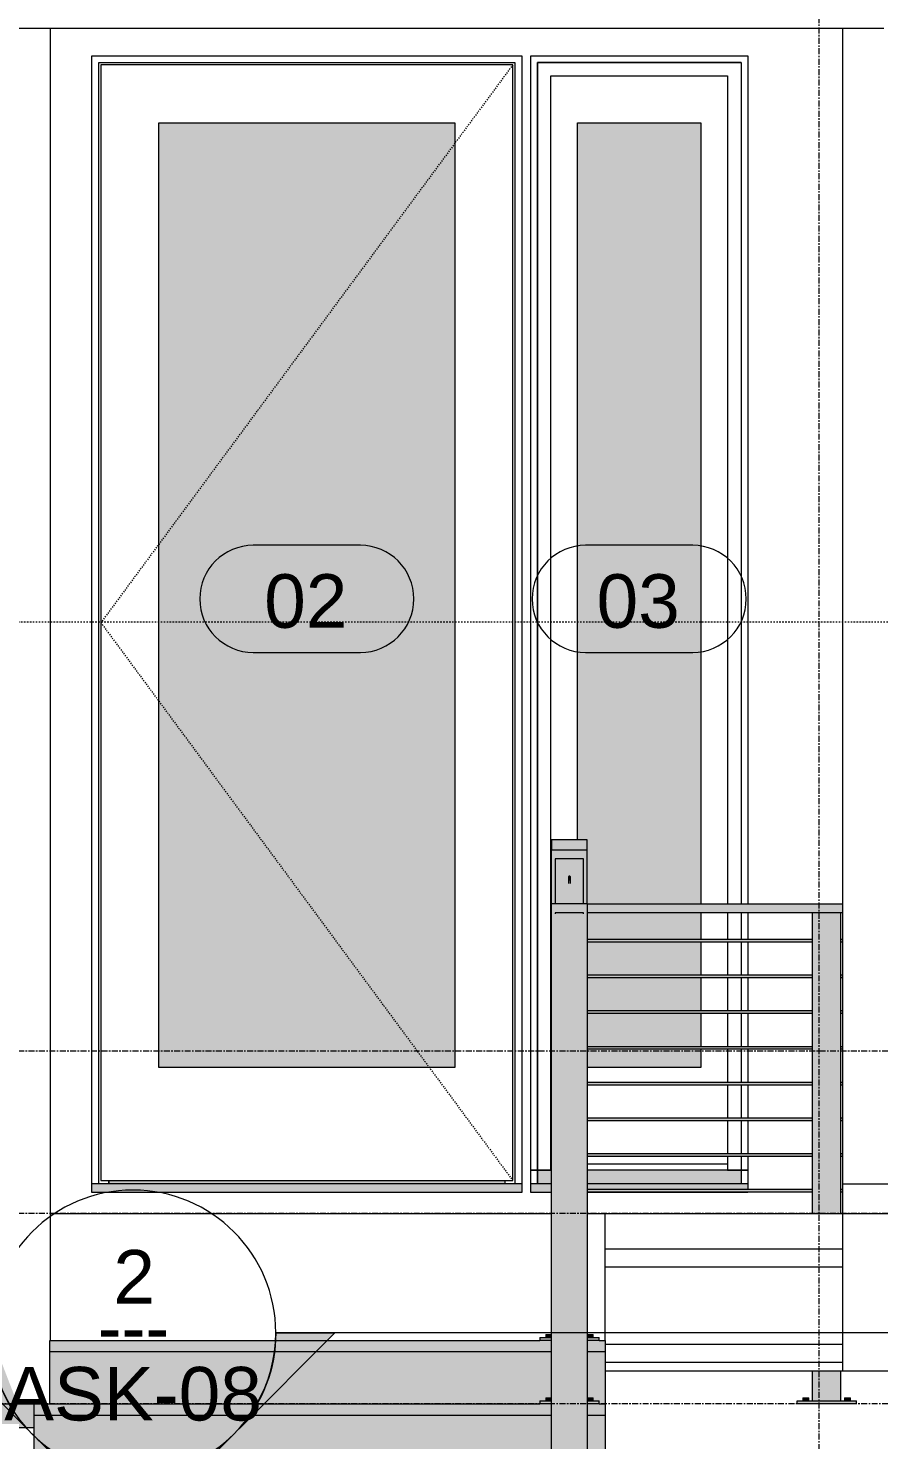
# Model space of a CAD drawing. Header units: inches. Extents: x -9021 to -6963, y -226 to 478.
# Drawn here: x -8693.1 to -8621.6, y -0.6 to 117.9 of the extents above; entities that cross this region are included whole.
import ezdxf

# ---------------------------------------------------------------- set-up
doc = ezdxf.new("R2010")
doc.units = ezdxf.units.IN
doc.header["$MEASUREMENT"] = 0
for name, pattern in [('Aligning Line 1_8_', [0.25, 0.125, -0.125]), ('Dash 1_16_', [0.125, 0.0625, -0.0625]), ('Grid Line 1_2_', [0.875, 0.5, -0.125, 0.125, -0.125])]:
    doc.linetypes.add(name, pattern=pattern)
for name, color, linetype, lineweight in [('A-DOOR', 31, 'Continuous', 18), ('A-DOOR-1', 31, 'Continuous', 9), ('A-DOOR-2', 31, 'Dash 1_16_', 9), ('A-DOOR-FRAM', 31, 'Continuous', 9), ('A-DOOR-IDEN', 31, 'Continuous', 9), ('A-FLOR', 192, 'Continuous', 18), ('A-FLOR-HRAL', 11, 'Continuous', 9), ('A-FLOR-LEVL-1', 51, 'Grid Line 1_2_', 9), ('A-WALL', 113, 'Continuous', 18), ('G-ANNO-SYMB', 111, 'Aligning Line 1_8_', 9), ('G-ANNO-SYMB-1', 111, 'Continuous', 9), ('I-WALL', 2, 'Continuous', 18), ('S-BEAM', 12, 'Continuous', 9), ('S-GRID-1', 1, 'Grid Line 1_2_', 9), ('S-STRS', 31, 'Continuous', 9)]:
    doc.layers.add(name, color=color, linetype=linetype, lineweight=lineweight)
doc.styles.add('Arial_1', font='arial.ttf', dxfattribs={"height": 4.5})
doc.styles.add('Century Gothic', font='ufonts.com_century-gothic.ttf', dxfattribs={"height": 4.5})

# ---------------------------------------------------------------- blocks, each defined once
blk = doc.blocks.new('Railing - 2_ x 1_2_ 2-V2-BUILDING ELEVATION - NORTH _LAKE_')
at = {"layer": 'A-FLOR-HRAL'}
for points in [[(-8646.38, 43.53), (-8646.38, 43.62), (-8648.76, 43.62), (-8648.76, 43.53), (-8646.9, 43.53)], [(-8649.19, 2.62), (-8649.07, 2.62), (-8649.08, 2.87), (-8649.57, 2.87), (-8649.55, 2.62), (-8649.22, 2.62)], [(-8645.71, 2.62), (-8645.57, 2.62), (-8645.58, 2.87), (-8646.07, 2.87), (-8646.05, 2.62), (-8645.72, 2.62)]]:
    blk.add_hatch(color=256, dxfattribs=at).paths.add_polyline_path(points, flags=0)
h = blk.add_hatch(color=256, dxfattribs=at)
h.paths.add_polyline_path([(-8649.19, 2.37), (-8649.07, 2.37), (-8649.07, 2.62), (-8650.07, 2.62), (-8650.07, 2.37)], flags=0)
h.paths.add_polyline_path([(-8645.07, 2.37), (-8645.07, 2.62), (-8646.07, 2.62), (-8646.07, 2.37), (-8645.71, 2.37)], flags=0)
for p, q in [((-8648.76, 43.62), (-8648.76, 43.53)), ((-8646.38, 43.62), (-8648.76, 43.62)), ((-8646.38, 43.53), (-8646.38, 43.62)), ((-8650.07, 2.62), (-8649.07, 2.62)), ((-8650.07, 2.62), (-8650.07, 2.37)), ((-8649.07, 2.37), (-8650.07, 2.37)), ((-8649.57, 2.87), (-8649.57, 2.62)), ((-8649.57, 2.87), (-8649.07, 2.87)), ((-8646.07, 2.87), (-8645.57, 2.87)), ((-8646.07, 2.62), (-8645.07, 2.62)), ((-8645.07, 2.37), (-8646.07, 2.37)), ((-8645.57, 2.62), (-8645.57, 2.87)), ((-8645.07, 2.37), (-8645.07, 2.62))]:
    blk.add_line(p, q, dxfattribs=at)
blk = doc.blocks.new('Railing - Railing-1123708-BUILDING ELEVATION - NORTH _LAKE_')
at = {"layer": 'A-FLOR-HRAL'}
h = blk.add_hatch(color=256, dxfattribs=at)
h.paths.add_polyline_path([(-8649.07, -67.12), (-8646.07, -67.12), (-8646.07, 44.37), (-8649.07, 44.37), (-8649.07, -65.07)], flags=0)
h.paths.add_polyline_path([(-8648.03, 43.53), (-8648.76, 43.53), (-8648.76, 43.63), (-8646.38, 43.63), (-8646.38, 43.53), (-8646.9, 43.53)], flags=0)
for p, q in [((-8649.07, -67.12), (-8649.07, 44.37)), ((-8646.07, 44.37), (-8649.07, 44.37)), ((-8646.07, 44.37), (-8646.07, -67.12))]:
    blk.add_line(p, q, dxfattribs=at)
blk.add_blockref('Railing - 2_ x 1_2_ 2-V2-BUILDING ELEVATION - NORTH _LAKE_', (0, 0))
blk = doc.blocks.new('Door-Outswing-Andersen-A_Series-Single - 3_ 0-1_8_ x 7_ 11-1_2_-2052488-BUILDING ELEVATION - NORTH _LAKE_')
at = {"layer": 'A-DOOR'}
for points in [[(-8657.21, 30.63), (-8657.21, 110), (-8682.08, 110), (-8682.08, 30.63), (-8671.17, 30.63)], [(-8652.66, 20.12), (-8651.58, 20.12), (-8651.6, 20.87), (-8687.71, 20.86), (-8687.71, 20.12), (-8653.01, 20.12)], [(-8671.17, 20.87), (-8653.01, 20.87), (-8653.01, 21.13), (-8686.29, 21.13), (-8686.29, 20.87), (-8682.08, 20.87)]]:
    blk.add_hatch(color=256, dxfattribs=at).paths.add_polyline_path(points, flags=0)
for p, q in [((-8687.14, 20.87), (-8687.14, 115.06)), ((-8687.14, 115.06), (-8652.15, 115.06)), ((-8652.15, 115.06), (-8652.15, 20.87)), ((-8652.33, 114.87), (-8686.96, 114.87)), ((-8686.96, 114.87), (-8686.96, 21.13)), ((-8652.33, 21.13), (-8652.33, 114.87)), ((-8682.08, 30.63), (-8682.08, 110)), ((-8682.08, 110), (-8657.21, 110)), ((-8657.21, 110), (-8657.21, 30.63)), ((-8657.21, 30.63), (-8682.08, 30.63)), ((-8687.71, 20.12), (-8687.71, 20.87)), ((-8651.58, 20.87), (-8687.71, 20.87)), ((-8686.96, 21.13), (-8652.33, 21.13)), ((-8686.29, 20.87), (-8686.29, 21.13)), ((-8686.29, 21.13), (-8686.29, 20.87)), ((-8653.01, 21.13), (-8653.01, 20.87)), ((-8653.01, 21.13), (-8653.01, 20.87)), ((-8651.58, 20.87), (-8651.58, 20.12)), ((-8651.58, 20.12), (-8687.71, 20.12))]:
    blk.add_line(p, q, dxfattribs=at)
at = {"layer": 'A-DOOR-2'}
for p, q in [((-8652.33, 114.87), (-8686.96, 68)), ((-8686.96, 68), (-8652.33, 21.13))]:
    blk.add_line(p, q, dxfattribs=at)
blk = doc.blocks.new('Door-Sidelight-Andersen-A_Series - 1_ 6-1_4_ x 7_ 11-1_2_-2008674-BUILDING ELEVATION - NORTH _LAKE_')
at = {"layer": 'A-DOOR'}
h = blk.add_hatch(color=256, dxfattribs=at)
h.paths.add_polyline_path([(-8646.07, 30.63), (-8636.52, 30.63), (-8636.52, 32.19), (-8646.07, 32.19), (-8646.07, 31.46)], flags=0)
h.paths.add_polyline_path([(-8637.08, 32.38), (-8636.52, 32.38), (-8636.52, 35.19), (-8646.07, 35.19), (-8646.07, 32.38), (-8638.77, 32.38)], flags=0)
h.paths.add_polyline_path([(-8636.52, 35.38), (-8636.52, 38.19), (-8646.07, 38.19), (-8646.07, 35.38), (-8638.05, 35.38)], flags=0)
h.paths.add_polyline_path([(-8646.07, 38.38), (-8636.52, 38.38), (-8636.52, 41.19), (-8646.07, 41.19), (-8646.07, 38.53)], flags=0)
h.paths.add_polyline_path([(-8646.07, 41.38), (-8636.52, 41.38), (-8636.52, 43.62), (-8646.07, 43.62), (-8646.07, 43.23)], flags=0)
h.paths.add_polyline_path([(-8643.4, 44.37), (-8636.52, 44.37), (-8636.52, 110), (-8646.9, 110), (-8646.9, 49.76), (-8646.07, 49.76), (-8646.07, 44.37), (-8645.71, 44.37)], flags=0)
h = blk.add_hatch(color=256, dxfattribs=at)
h.paths.add_polyline_path([(-8646.07, 20.87), (-8633.15, 20.87), (-8633.15, 22.02), (-8646.07, 22.02)], flags=0)
h.paths.add_polyline_path([(-8650.27, 20.87), (-8649.07, 20.87), (-8649.07, 22.02), (-8650.27, 22.02), (-8650.27, 20.92)], flags=0)
h = blk.add_hatch(color=256, dxfattribs=at)
h.paths.add_polyline_path([(-8650.71, 20.12), (-8649.07, 20.12), (-8649.07, 20.87), (-8650.83, 20.87), (-8650.83, 20.12)], flags=0)
h.paths.add_polyline_path([(-8633.76, 20.12), (-8632.58, 20.12), (-8632.58, 20.19), (-8646.07, 20.19), (-8646.07, 20.12), (-8634.14, 20.12)], flags=0)
h.paths.add_polyline_path([(-8633.76, 20.38), (-8632.58, 20.38), (-8632.59, 20.87), (-8646.07, 20.87), (-8646.07, 20.38), (-8634.14, 20.38)], flags=0)
for p, q in [((-8650.27, 20.87), (-8650.27, 115.06)), ((-8650.27, 115.06), (-8633.15, 115.06)), ((-8633.15, 115.06), (-8633.15, 44.37)), ((-8649.14, 22.02), (-8649.14, 113.93)), ((-8649.14, 113.93), (-8634.28, 113.93)), ((-8634.28, 113.93), (-8634.28, 44.37)), ((-8646.9, 49.76), (-8646.9, 110)), ((-8646.9, 110), (-8636.52, 110)), ((-8636.52, 110), (-8636.52, 44.37)), ((-8636.52, 43.62), (-8636.52, 41.37)), ((-8634.28, 43.62), (-8634.28, 41.37)), ((-8633.15, 43.62), (-8633.15, 41.37)), ((-8636.52, 41.19), (-8636.52, 38.37)), ((-8634.28, 41.19), (-8634.28, 38.37)), ((-8633.15, 41.19), (-8633.15, 38.37)), ((-8636.52, 38.19), (-8636.52, 35.37)), ((-8634.28, 38.19), (-8634.28, 35.37)), ((-8633.15, 38.19), (-8633.15, 35.37)), ((-8636.52, 35.19), (-8636.52, 32.37)), ((-8634.28, 35.19), (-8634.28, 32.37)), ((-8633.15, 35.19), (-8633.15, 32.37)), ((-8636.52, 32.19), (-8636.52, 30.63)), ((-8634.28, 32.19), (-8634.28, 29.37)), ((-8633.15, 32.19), (-8633.15, 29.37)), ((-8636.52, 30.63), (-8646.07, 30.63)), ((-8634.28, 29.19), (-8634.28, 26.37)), ((-8633.15, 29.19), (-8633.15, 26.37)), ((-8634.28, 26.19), (-8634.28, 23.37)), ((-8633.15, 26.19), (-8633.15, 23.37)), ((-8634.28, 23.19), (-8634.28, 22.02)), ((-8633.15, 23.19), (-8633.15, 20.87)), ((-8649.07, 22.02), (-8650.83, 22.02)), ((-8650.83, 22.02), (-8649.14, 22.02)), ((-8649.07, 22.51), (-8649.14, 22.51)), ((-8634.28, 22.51), (-8646.07, 22.51)), ((-8632.58, 22.02), (-8646.07, 22.02)), ((-8634.28, 22.02), (-8632.58, 22.02)), ((-8650.83, 20.12), (-8650.83, 20.87)), ((-8649.07, 20.87), (-8650.83, 20.87)), ((-8632.58, 20.87), (-8646.07, 20.87)), ((-8632.58, 20.87), (-8632.58, 20.37)), ((-8632.58, 20.19), (-8632.58, 20.12)), ((-8649.07, 20.12), (-8650.83, 20.12)), ((-8632.58, 20.12), (-8646.07, 20.12))]:
    blk.add_line(p, q, dxfattribs=at)
at = {"layer": 'A-DOOR-1'}
for p, q in [((-8646.9, 49.76), (-8646.9, 110)), ((-8646.9, 110), (-8636.52, 110)), ((-8636.52, 110), (-8636.52, 44.37)), ((-8636.52, 43.62), (-8636.52, 41.37)), ((-8636.52, 41.19), (-8636.52, 38.37)), ((-8636.52, 38.19), (-8636.52, 35.37)), ((-8636.52, 35.19), (-8636.52, 32.37)), ((-8636.52, 32.19), (-8636.52, 30.63)), ((-8636.52, 30.63), (-8646.07, 30.63))]:
    blk.add_line(p, q, dxfattribs=at)
at = {"layer": 'A-DOOR-FRAM'}
for p, q in [((-8633.15, 115.06), (-8650.27, 115.06)), ((-8650.27, 115.06), (-8650.27, 20.87)), ((-8633.15, 115.06), (-8633.15, 44.37)), ((-8633.15, 43.62), (-8633.15, 41.37)), ((-8633.15, 41.19), (-8633.15, 38.37)), ((-8633.15, 38.19), (-8633.15, 35.37)), ((-8633.15, 35.19), (-8633.15, 32.37)), ((-8633.15, 32.19), (-8633.15, 29.37)), ((-8633.15, 29.19), (-8633.15, 26.37)), ((-8633.15, 26.19), (-8633.15, 23.37)), ((-8633.15, 23.19), (-8633.15, 20.87)), ((-8649.07, 22.51), (-8649.14, 22.51)), ((-8634.28, 22.51), (-8646.07, 22.51))]:
    blk.add_line(p, q, dxfattribs=at)
blk = doc.blocks.new('Plywood Web Joist - 9 1_2_ TJI110 _ 16_ O_C_-1953454-BUILDING ELEVATION - NORTH _LAKE_')
at = {"layer": 'S-BEAM'}
for p, q in [((-8624.63, 15.38), (-8644.57, 15.38)), ((-8644.57, 13.88), (-8624.63, 13.88)), ((-8644.57, 7.38), (-8624.63, 7.38)), ((-8644.57, 5.88), (-8624.63, 5.88))]:
    blk.add_line(p, q, dxfattribs=at)
blk = doc.blocks.new('Railing - 2_ x 1_2_ 2-V9-BUILDING ELEVATION - NORTH _LAKE_')
at = {"layer": 'A-FLOR-HRAL'}
h = blk.add_hatch(color=256, dxfattribs=at)
h.paths.add_polyline_path([(-8624.89, 2.62), (-8624.76, 2.62), (-8624.76, 5.13), (-8627.13, 5.13), (-8627.13, 2.62)], flags=0)
h.paths.add_polyline_path([(-8627.13, 18.38), (-8624.76, 18.38), (-8624.76, 43.62), (-8627.13, 43.62), (-8627.13, 18.54)], flags=0)
for points in [[(-8624.89, 2.37), (-8623.44, 2.37), (-8623.44, 2.62), (-8628.44, 2.62), (-8628.44, 2.37), (-8627.13, 2.37)], [(-8627.87, 2.62), (-8627.69, 2.62), (-8627.69, 2.87), (-8627.94, 2.87), (-8627.92, 2.62), (-8627.89, 2.62)], [(-8627.44, 2.62), (-8627.45, 2.87), (-8627.69, 2.87), (-8627.69, 2.62), (-8627.45, 2.62)], [(-8624.37, 2.62), (-8624.19, 2.62), (-8624.19, 2.87), (-8624.44, 2.87), (-8624.42, 2.62), (-8624.39, 2.62)], [(-8624.13, 2.62), (-8623.94, 2.62), (-8623.95, 2.87), (-8624.19, 2.87), (-8624.19, 2.62), (-8624.16, 2.62)]]:
    blk.add_hatch(color=256, dxfattribs=at).paths.add_polyline_path(points, flags=0)
for p, q in [((-8627.13, 18.38), (-8627.13, 43.62)), ((-8624.76, 18.38), (-8624.76, 43.62)), ((-8627.13, 2.62), (-8627.13, 5.13)), ((-8624.76, 2.62), (-8624.76, 5.13)), ((-8628.44, 2.62), (-8623.44, 2.62)), ((-8628.44, 2.37), (-8628.44, 2.62)), ((-8623.44, 2.37), (-8628.44, 2.37)), ((-8627.94, 2.87), (-8627.94, 2.62)), ((-8627.94, 2.87), (-8627.69, 2.87)), ((-8627.69, 2.87), (-8627.44, 2.87)), ((-8627.44, 2.62), (-8627.44, 2.87)), ((-8624.44, 2.87), (-8624.44, 2.62)), ((-8624.44, 2.87), (-8624.19, 2.87)), ((-8624.19, 2.87), (-8623.94, 2.87)), ((-8623.94, 2.62), (-8623.94, 2.87)), ((-8623.44, 2.37), (-8623.44, 2.62))]:
    blk.add_line(p, q, dxfattribs=at)
blk = doc.blocks.new('Railing - 2_ x 1_2_ 2-1997182-BUILDING ELEVATION - NORTH _LAKE_')
at = {"layer": 'A-FLOR-HRAL'}
h = blk.add_hatch(color=256, dxfattribs=at)
h.paths.add_polyline_path([(-8648.76, 44.37), (-8646.38, 44.37), (-8646.38, 48.16), (-8648.76, 48.16), (-8648.76, 45.59)], flags=0)
h.paths.add_polyline_path([(-8647.57, 46.33), (-8647.64, 46.36), (-8647.66, 46.44), (-8647.65, 46.66), (-8647.62, 46.69), (-8647.49, 46.66), (-8647.48, 46.57), (-8647.49, 46.38), (-8647.55, 46.33)], flags=0)
h = blk.add_hatch(color=256, dxfattribs=at)
h.paths.add_polyline_path([(-8646.07, 7.71), (-8645.07, 7.71), (-8645.07, 7.96), (-8646.07, 7.96), (-8646.07, 7.92)], flags=0)
h.paths.add_polyline_path([(-8649.07, 7.71), (-8649.07, 7.96), (-8650.07, 7.96), (-8650.07, 7.71)], flags=0)
for points in [[(-8649.07, 7.96), (-8649.07, 7.96), (-8649.08, 8.21), (-8649.57, 8.21), (-8649.55, 7.96), (-8649.08, 7.96)], [(-8645.82, 7.96), (-8645.57, 7.96), (-8645.58, 8.21), (-8646.07, 8.21), (-8646.05, 7.96), (-8645.85, 7.96)]]:
    blk.add_hatch(color=256, dxfattribs=at).paths.add_polyline_path(points, flags=0)
for p, q in [((-8648.76, 48.16), (-8648.76, 44.37)), ((-8646.38, 48.16), (-8648.76, 48.16)), ((-8646.38, 44.37), (-8646.38, 48.16)), ((-8650.07, 7.96), (-8649.07, 7.96)), ((-8650.07, 7.96), (-8650.07, 7.71)), ((-8649.07, 7.71), (-8650.07, 7.71)), ((-8649.57, 8.21), (-8649.57, 7.96)), ((-8649.57, 8.21), (-8649.07, 8.21)), ((-8646.07, 8.21), (-8645.57, 8.21)), ((-8646.07, 7.96), (-8645.07, 7.96)), ((-8645.07, 7.71), (-8646.07, 7.71)), ((-8645.57, 7.96), (-8645.57, 8.21)), ((-8645.07, 7.71), (-8645.07, 7.96))]:
    blk.add_line(p, q, dxfattribs=at)
blk = doc.blocks.new('Railing - Railing-1997089-BUILDING ELEVATION - NORTH _LAKE_')
at = {"layer": 'A-FLOR-HRAL'}
for points in [[(-8646.07, 48.91), (-8646.07, 49.76), (-8649.07, 49.76), (-8649.07, 48.91), (-8646.38, 48.91)], [(-8649.07, 44.37), (-8648.76, 44.37), (-8648.76, 48.16), (-8646.38, 48.16), (-8646.38, 44.37), (-8646.07, 44.37), (-8646.07, 48.91), (-8649.07, 48.91), (-8649.07, 45.59)], [(-8647.62, 46.51), (-8647.49, 46.55), (-8647.48, 46.63), (-8647.5, 46.68), (-8647.64, 46.68), (-8647.66, 46.6), (-8647.64, 46.53)], [(-8634.14, 43.62), (-8624.63, 43.62), (-8624.63, 44.37), (-8646.07, 44.37), (-8646.07, 43.62), (-8634.28, 43.62)]]:
    blk.add_hatch(color=256, dxfattribs=at).paths.add_polyline_path(points, flags=0)
h = blk.add_hatch(color=256, dxfattribs=at)
h.paths.add_polyline_path([(-8647.57, 46.33), (-8647.55, 46.33), (-8647.55, 46.5), (-8647.59, 46.5), (-8647.59, 46.33), (-8647.57, 46.33)], flags=0)
h.paths.add_polyline_path([(-8647.59, 46.33), (-8647.59, 46.5), (-8647.65, 46.55), (-8647.66, 46.53), (-8647.65, 46.38), (-8647.59, 46.33)], flags=0)
h.paths.add_polyline_path([(-8647.55, 46.33), (-8647.49, 46.38), (-8647.48, 46.44), (-8647.49, 46.55), (-8647.55, 46.5)], flags=0)
h = blk.add_hatch(color=256, dxfattribs=at)
h.paths.add_polyline_path([(-8634.28, 41.28), (-8627.13, 41.28), (-8627.13, 41.38), (-8646.07, 41.36), (-8646.07, 41.28), (-8636.17, 41.28)], flags=0)
h.paths.add_polyline_path([(-8624.76, 41.28), (-8624.63, 41.28), (-8624.63, 41.38), (-8624.76, 41.36), (-8624.76, 41.28)], flags=0)
h = blk.add_hatch(color=256, dxfattribs=at)
h.paths.add_polyline_path([(-8629.52, 41.19), (-8627.13, 41.2), (-8627.13, 41.28), (-8646.07, 41.28), (-8646.07, 41.19), (-8632.58, 41.19)], flags=0)
h.paths.add_polyline_path([(-8624.76, 41.19), (-8624.63, 41.2), (-8624.63, 41.28), (-8624.76, 41.28), (-8624.76, 41.19)], flags=0)
h = blk.add_hatch(color=256, dxfattribs=at)
h.paths.add_polyline_path([(-8636.27, 38.28), (-8627.13, 38.28), (-8627.13, 38.38), (-8646.07, 38.36), (-8646.07, 38.28), (-8636.52, 38.28)], flags=0)
h.paths.add_polyline_path([(-8624.63, 38.28), (-8624.63, 38.38), (-8624.76, 38.36), (-8624.76, 38.28)], flags=0)
h = blk.add_hatch(color=256, dxfattribs=at)
h.paths.add_polyline_path([(-8629.52, 38.19), (-8627.13, 38.2), (-8627.13, 38.28), (-8646.07, 38.28), (-8646.07, 38.19), (-8632.58, 38.19)], flags=0)
h.paths.add_polyline_path([(-8624.76, 38.19), (-8624.63, 38.2), (-8624.63, 38.28), (-8624.76, 38.28), (-8624.76, 38.19)], flags=0)
h = blk.add_hatch(color=256, dxfattribs=at)
h.paths.add_polyline_path([(-8632.58, 35.28), (-8627.13, 35.28), (-8627.13, 35.38), (-8646.07, 35.36), (-8646.07, 35.28), (-8632.83, 35.28)], flags=0)
h.paths.add_polyline_path([(-8624.63, 35.28), (-8624.63, 35.38), (-8624.76, 35.36), (-8624.76, 35.28)], flags=0)
h = blk.add_hatch(color=256, dxfattribs=at)
h.paths.add_polyline_path([(-8634.28, 35.19), (-8627.13, 35.2), (-8627.13, 35.28), (-8646.07, 35.28), (-8646.07, 35.19), (-8636.37, 35.19)], flags=0)
h.paths.add_polyline_path([(-8624.76, 35.19), (-8624.63, 35.2), (-8624.63, 35.28), (-8624.76, 35.28), (-8624.76, 35.19)], flags=0)
h = blk.add_hatch(color=256, dxfattribs=at)
h.paths.add_polyline_path([(-8632.58, 32.28), (-8627.13, 32.28), (-8627.13, 32.38), (-8646.07, 32.36), (-8646.07, 32.28), (-8632.77, 32.28)], flags=0)
h.paths.add_polyline_path([(-8624.63, 32.28), (-8624.63, 32.38), (-8624.76, 32.36), (-8624.76, 32.28)], flags=0)
h = blk.add_hatch(color=256, dxfattribs=at)
h.paths.add_polyline_path([(-8634.28, 32.19), (-8627.13, 32.2), (-8627.13, 32.28), (-8646.07, 32.28), (-8646.07, 32.19), (-8636.47, 32.19)], flags=0)
h.paths.add_polyline_path([(-8624.76, 32.19), (-8624.63, 32.2), (-8624.63, 32.28), (-8624.76, 32.28), (-8624.76, 32.19)], flags=0)
h = blk.add_hatch(color=256, dxfattribs=at)
h.paths.add_polyline_path([(-8632.58, 29.28), (-8627.13, 29.28), (-8627.13, 29.38), (-8646.07, 29.36), (-8646.07, 29.28), (-8632.72, 29.28)], flags=0)
h.paths.add_polyline_path([(-8624.63, 29.28), (-8624.63, 29.38), (-8624.76, 29.36), (-8624.76, 29.28)], flags=0)
h = blk.add_hatch(color=256, dxfattribs=at)
h.paths.add_polyline_path([(-8636.06, 29.19), (-8627.13, 29.2), (-8627.13, 29.28), (-8646.07, 29.28), (-8646.07, 29.19), (-8636.52, 29.19)], flags=0)
h.paths.add_polyline_path([(-8624.63, 29.19), (-8624.63, 29.28), (-8624.76, 29.28), (-8624.76, 29.19)], flags=0)
h = blk.add_hatch(color=256, dxfattribs=at)
h.paths.add_polyline_path([(-8632.58, 26.28), (-8627.13, 26.28), (-8627.13, 26.38), (-8646.07, 26.36), (-8646.07, 26.28), (-8632.66, 26.28)], flags=0)
h.paths.add_polyline_path([(-8624.63, 26.28), (-8624.63, 26.38), (-8624.76, 26.36), (-8624.76, 26.28)], flags=0)
h = blk.add_hatch(color=256, dxfattribs=at)
h.paths.add_polyline_path([(-8636.52, 26.19), (-8627.13, 26.2), (-8627.13, 26.28), (-8646.07, 26.28), (-8646.07, 26.19), (-8640.12, 26.19)], flags=0)
h.paths.add_polyline_path([(-8624.63, 26.19), (-8624.63, 26.28), (-8624.76, 26.28), (-8624.76, 26.19)], flags=0)
h = blk.add_hatch(color=256, dxfattribs=at)
h.paths.add_polyline_path([(-8632.58, 23.28), (-8627.13, 23.28), (-8627.13, 23.38), (-8646.07, 23.36), (-8646.07, 23.28), (-8632.61, 23.28)], flags=0)
h.paths.add_polyline_path([(-8624.63, 23.28), (-8624.63, 23.38), (-8624.76, 23.36), (-8624.76, 23.28)], flags=0)
h = blk.add_hatch(color=256, dxfattribs=at)
h.paths.add_polyline_path([(-8632.58, 23.19), (-8627.13, 23.2), (-8627.13, 23.28), (-8646.07, 23.28), (-8646.07, 23.19), (-8632.61, 23.19)], flags=0)
h.paths.add_polyline_path([(-8624.63, 23.19), (-8624.63, 23.28), (-8624.76, 23.28), (-8624.76, 23.19)], flags=0)
h = blk.add_hatch(color=256, dxfattribs=at)
h.paths.add_polyline_path([(-8632.58, 20.28), (-8627.13, 20.28), (-8627.13, 20.38), (-8646.07, 20.36), (-8646.07, 20.28), (-8632.59, 20.28)], flags=0)
h.paths.add_polyline_path([(-8624.63, 20.28), (-8624.63, 20.38), (-8624.76, 20.36), (-8624.76, 20.28)], flags=0)
h = blk.add_hatch(color=256, dxfattribs=at)
h.paths.add_polyline_path([(-8632.71, 20.19), (-8627.13, 20.2), (-8627.13, 20.28), (-8646.07, 20.28), (-8646.07, 20.19), (-8632.71, 20.19)], flags=0)
h.paths.add_polyline_path([(-8624.63, 20.19), (-8624.63, 20.28), (-8624.76, 20.28), (-8624.76, 20.19)], flags=0)
for p, q in [((-8646.07, 49.76), (-8649.07, 49.76)), ((-8649.07, 49.76), (-8649.07, 48.91)), ((-8649.07, 48.91), (-8646.07, 48.91)), ((-8649.07, 44.37), (-8649.07, 48.91)), ((-8646.07, 48.91), (-8646.07, 49.76)), ((-8646.07, 44.37), (-8646.07, 48.91)), ((-8647.66, 46.6), (-8647.66, 46.09)), ((-8647.48, 46.09), (-8647.48, 46.6)), ((-8646.07, 44.37), (-8624.63, 44.37)), ((-8624.63, 43.62), (-8646.07, 43.62)), ((-8627.13, 41.38), (-8646.07, 41.38)), ((-8646.07, 41.19), (-8627.13, 41.19)), ((-8624.63, 41.38), (-8624.76, 41.38)), ((-8624.76, 41.19), (-8624.63, 41.19)), ((-8627.13, 38.38), (-8646.07, 38.38)), ((-8646.07, 38.19), (-8627.13, 38.19)), ((-8624.63, 38.38), (-8624.76, 38.38)), ((-8624.76, 38.19), (-8624.63, 38.19)), ((-8627.13, 35.38), (-8646.07, 35.38)), ((-8646.07, 35.19), (-8627.13, 35.19)), ((-8624.63, 35.38), (-8624.76, 35.38)), ((-8624.76, 35.19), (-8624.63, 35.19)), ((-8627.13, 32.38), (-8646.07, 32.38)), ((-8646.07, 32.19), (-8627.13, 32.19)), ((-8624.63, 32.38), (-8624.76, 32.38)), ((-8624.76, 32.19), (-8624.63, 32.19)), ((-8627.13, 29.38), (-8646.07, 29.38)), ((-8646.07, 29.19), (-8627.13, 29.19)), ((-8624.63, 29.38), (-8624.76, 29.38)), ((-8624.76, 29.19), (-8624.63, 29.19)), ((-8627.13, 26.38), (-8646.07, 26.38)), ((-8646.07, 26.19), (-8627.13, 26.19)), ((-8624.63, 26.38), (-8624.76, 26.38)), ((-8624.76, 26.19), (-8624.63, 26.19)), ((-8627.13, 23.38), (-8646.07, 23.38)), ((-8646.07, 23.19), (-8627.13, 23.19)), ((-8624.63, 23.38), (-8624.76, 23.38)), ((-8624.76, 23.19), (-8624.63, 23.19)), ((-8627.13, 20.38), (-8646.07, 20.38)), ((-8646.07, 20.19), (-8627.13, 20.19)), ((-8624.63, 20.38), (-8624.76, 20.38)), ((-8624.76, 20.19), (-8624.63, 20.19))]:
    blk.add_line(p, q, dxfattribs=at)
at = {"layer": 'A-FLOR-HRAL', "flags": 128}
for points in [[(-8647.48, 46.6), (-8647.48, 46.63), (-8647.49, 46.66), (-8647.5, 46.68), (-8647.52, 46.69), (-8647.55, 46.7), (-8647.57, 46.71), (-8647.59, 46.7), (-8647.62, 46.69), (-8647.64, 46.68), (-8647.65, 46.66), (-8647.66, 46.63), (-8647.66, 46.6)], [(-8647.66, 46.6), (-8647.66, 46.57), (-8647.65, 46.55), (-8647.64, 46.53), (-8647.62, 46.51), (-8647.59, 46.5), (-8647.57, 46.5), (-8647.55, 46.5), (-8647.52, 46.51), (-8647.5, 46.53), (-8647.49, 46.55), (-8647.48, 46.57), (-8647.48, 46.6)]]:
    blk.add_lwpolyline(points, dxfattribs=at)
for name in ['Railing - 2_ x 1_2_ 2-1997182-BUILDING ELEVATION - NORTH _LAKE_', 'Railing - 2_ x 1_2_ 2-V9-BUILDING ELEVATION - NORTH _LAKE_']:
    blk.add_blockref(name, (0, 0))
blk = doc.blocks.new('Door Tag - Type Mark-1713542-BUILDING ELEVATION - NORTH _LAKE_')
at = {"layer": 'A-DOOR-IDEN'}
for p, q in [((-8764.57, 52.69), (-8773.57, 52.69)), ((-8773.57, 43.69), (-8764.57, 43.69))]:
    blk.add_line(p, q, dxfattribs=at)
for centre, start, end in [((-8773.57, 48.19), 90, 270), ((-8764.57, 48.19), 270, 90)]:
    blk.add_arc(centre, 4.5, start, end, dxfattribs=at)
blk = doc.blocks.new('Section - Section Head - Filled-22785-BUILDING ELEVATION - NORTH _LAKE_')
at = {"layer": 'G-ANNO-SYMB-1'}
h = blk.add_hatch(color=256, dxfattribs=at)
edge = h.paths.add_edge_path(flags=0)
edge.add_arc((-8600.17, 396.38), 12.02, 90, 132.0784, ccw=False)
edge.add_line((-8600.17, 408.39), (-8600.17, 413.35))
edge.add_line((-8600.17, 413.35), (-8608.22, 405.29))
h = blk.add_hatch(color=256, dxfattribs=at)
edge = h.paths.add_edge_path(flags=0)
edge.add_line((-8608.65, 404.86), (-8617.14, 396.38))
edge.add_line((-8617.14, 396.38), (-8612.17, 396.38))
edge.add_arc((-8600.17, 396.38), 12, 135, 180, ccw=False)
h = blk.add_hatch(color=256, dxfattribs=at)
edge = h.paths.add_edge_path(flags=0)
edge.add_arc((-8600.17, 396.38), 12, 180, 225, ccw=False)
edge.add_line((-8612.17, 396.38), (-8617.14, 396.38))
edge.add_line((-8617.14, 396.38), (-8608.65, 387.89))
h = blk.add_hatch(color=256, dxfattribs=at)
edge = h.paths.add_edge_path(flags=0)
edge.add_line((-8608.22, 387.46), (-8600.17, 379.41))
edge.add_line((-8600.17, 379.41), (-8600.17, 384.36))
edge.add_arc((-8600.17, 396.38), 12.02, 227.9216, 270, ccw=False)
for p, q in [((-8608.22, 405.29), (-8600.17, 413.35)), ((-8600.17, 413.35), (-8600.17, 408.39)), ((-8617.14, 396.38), (-8608.65, 404.86)), ((-8612.17, 396.38), (-8617.14, 396.38)), ((-8608.65, 387.89), (-8617.14, 396.38)), ((-8617.14, 396.38), (-8612.17, 396.38)), ((-8600.17, 379.41), (-8608.22, 387.46)), ((-8600.17, 384.36), (-8600.17, 379.41))]:
    blk.add_line(p, q, dxfattribs=at)
for centre, radius, start, end in [((-8600.17, 396.39), 12, 90, 270), ((-8600.17, 396.38), 12.02, 90, 132.0784), ((-8600.17, 396.39), 12, 270, 90), ((-8600.17, 396.38), 12, 135, 180), ((-8600.17, 396.38), 12, 180, 225), ((-8600.17, 396.38), 12.02, 227.9216, 270)]:
    blk.add_arc(centre, radius, start, end, dxfattribs=at)

msp = doc.modelspace()

# ---------------------------------------------------------------- hatches: boundary and pattern name
at = {"layer": 'A-FLOR'}
msp.add_hatch(color=256, dxfattribs=at).paths.add_polyline_path([(-8875.13, 0.37), (-8692.57, 0.37), (-8692.57, 2.37), (-8876.57, 2.37), (-8876.57, 0.37)], flags=0)
at = {"layer": 'S-STRS'}
h = msp.add_hatch(color=256, dxfattribs=at)
h.paths.add_polyline_path([(-8691.26, 6.77), (-8649.07, 6.77), (-8649.07, 7.71), (-8691.26, 7.71)], flags=0)
h.paths.add_polyline_path([(-8645.69, 6.77), (-8644.57, 6.77), (-8644.57, 7.71), (-8646.07, 7.71), (-8646.07, 6.77), (-8645.71, 6.77)], flags=0)
h = msp.add_hatch(color=256, dxfattribs=at)
h.paths.add_polyline_path([(-8691.19, 2.37), (-8650.07, 2.37), (-8650.07, 2.62), (-8649.57, 2.62), (-8649.56, 2.88), (-8649.07, 2.88), (-8649.07, 6.77), (-8691.26, 6.77), (-8691.26, 2.37)], flags=0)
h.paths.add_polyline_path([(-8645.07, 2.37), (-8644.57, 2.37), (-8644.57, 6.77), (-8646.07, 6.77), (-8646.06, 2.88), (-8645.57, 2.88), (-8645.57, 2.62), (-8645.07, 2.62)], flags=0)
h = msp.add_hatch(color=256, dxfattribs=at)
h.paths.add_polyline_path([(-8692.57, 1.43), (-8649.07, 1.43), (-8649.08, 2.37), (-8692.57, 2.37), (-8692.57, 2.03)], flags=0)
h.paths.add_polyline_path([(-8645.69, 1.43), (-8644.57, 1.43), (-8644.57, 2.37), (-8646.07, 2.37), (-8646.07, 1.43), (-8645.71, 1.43)], flags=0)
h = msp.add_hatch(color=256, dxfattribs=at)
h.paths.add_polyline_path([(-8645.71, -5.63), (-8644.57, -5.63), (-8644.57, 1.43), (-8646.07, 1.43), (-8646.07, -5.63)], flags=0)
h.paths.add_polyline_path([(-8652.66, -5.63), (-8649.07, -5.63), (-8649.07, 1.43), (-8692.57, 1.43), (-8692.57, -5.63), (-8671.17, -5.63)], flags=0)

# ---------------------------------------------------------------- linework, layer by layer
at = {"layer": 'A-FLOR'}
for p, q in [((-8624.63, 20.87), (-8424.01, 20.87)), ((-8624.63, 20.87), (-8624.63, 5.12)), ((-8691.19, 18.37), (-8649.07, 18.37)), ((-8646.07, 18.37), (-8624.63, 18.37)), ((-8644.57, 7.71), (-8644.57, 18.37)), ((-8424.01, 5.12), (-8644.57, 5.12)), ((-8876.57, 2.37), (-8692.57, 2.37)), ((-8692.57, 0.37), (-8692.57, 2.37)), ((-8692.57, 0.37), (-8876.57, 0.37))]:
    msp.add_line(p, q, dxfattribs=at)
at = {"layer": 'A-FLOR-LEVL-1'}
for p, q in [((-8318.04, 32), (-9000.2, 32)), ((-8318.04, 18.37), (-9000.2, 18.37)), ((-8318.04, 2.37), (-9000.2, 2.37))]:
    msp.add_line(p, q, dxfattribs=at)
at = {"layer": 'A-WALL'}
for p, q in [((-8691.19, 7.71), (-8691.19, 117.94)), ((-8624.63, 117.94), (-8624.63, 20.87)), ((-8687.71, 20.87), (-8687.71, 115.62)), ((-8687.71, 115.62), (-8651.58, 115.62)), ((-8651.58, 115.62), (-8651.58, 20.87)), ((-8650.83, 20.87), (-8650.83, 115.62)), ((-8650.83, 115.62), (-8632.58, 115.62)), ((-8632.58, 115.62), (-8632.58, 44.37)), ((-8632.58, 43.63), (-8632.58, 41.37)), ((-8632.58, 41.19), (-8632.58, 38.37)), ((-8632.58, 38.19), (-8632.58, 35.37)), ((-8632.58, 35.19), (-8632.58, 32.37)), ((-8632.58, 32.19), (-8632.58, 29.37)), ((-8632.58, 29.19), (-8632.58, 26.37)), ((-8632.58, 26.19), (-8632.58, 23.37)), ((-8632.58, 23.19), (-8632.58, 20.87)), ((-8624.63, 18.37), (-8424.01, 18.37))]:
    msp.add_line(p, q, dxfattribs=at)
at = {"layer": 'G-ANNO-SYMB'}
msp.add_line((-8919.93, 68.08), (-8604.63, 68.08), dxfattribs=at)
at = {"layer": 'G-ANNO-SYMB-1'}
msp.add_line((-8090.97, 8.35), (-8672.25, 8.35), dxfattribs=at)
at = {"layer": 'I-WALL'}
msp.add_line((-8869.82, 117.94), (-8621.13, 117.94), dxfattribs=at)
at = {"layer": 'S-GRID-1'}
msp.add_line((-8626.57, -194), (-8626.57, 454.14), dxfattribs=at)
at = {"layer": 'S-STRS'}
for p, q in [((-8691.26, 6.77), (-8691.26, 7.71)), ((-8691.26, 7.71), (-8650.07, 7.71)), ((-8645.07, 7.71), (-8644.57, 7.71)), ((-8644.57, 7.71), (-8644.57, 6.77)), ((-8691.26, 2.37), (-8691.26, 6.77)), ((-8691.26, 6.77), (-8649.07, 6.77)), ((-8646.07, 6.77), (-8644.57, 6.77)), ((-8644.57, 6.77), (-8644.57, 2.37)), ((-8692.57, 2.37), (-8650.07, 2.37)), ((-8645.07, 2.37), (-8644.57, 2.37)), ((-8644.57, 2.37), (-8644.57, 1.43)), ((-8692.57, 1.43), (-8649.07, 1.43)), ((-8646.07, 1.43), (-8644.57, 1.43)), ((-8644.57, 1.43), (-8644.57, -5.63)), ((-8692.57, -5.63), (-8692.57, 0.37))]:
    msp.add_line(p, q, dxfattribs=at)

# ---------------------------------------------------------------- block references
at = {"layer": 'A-DOOR'}
for name in ['Door-Outswing-Andersen-A_Series-Single - 3_ 0-1_8_ x 7_ 11-1_2_-2052488-BUILDING ELEVATION - NORTH _LAKE_', 'Door-Sidelight-Andersen-A_Series - 1_ 6-1_4_ x 7_ 11-1_2_-2008674-BUILDING ELEVATION - NORTH _LAKE_']:
    msp.add_blockref(name, (0, 0), dxfattribs=at)
at = {"layer": 'A-DOOR-IDEN'}
for p in [(99.42, 21.81), (127.36, 21.81)]:
    msp.add_blockref('Door Tag - Type Mark-1713542-BUILDING ELEVATION - NORTH _LAKE_', p, dxfattribs=at)
at = {"layer": 'A-FLOR-HRAL'}
for name in ['Railing - Railing-1997089-BUILDING ELEVATION - NORTH _LAKE_', 'Railing - Railing-1123708-BUILDING ELEVATION - NORTH _LAKE_']:
    msp.add_blockref(name, (0, 0), dxfattribs=at)
at = {"layer": 'G-ANNO-SYMB-1', "rotation": 90.00000000000017}
msp.add_blockref('Section - Section Head - Filled-22785-BUILDING ELEVATION - NORTH _LAKE_', (-8287.87, 8608.51), dxfattribs=at)
at = {"layer": 'S-BEAM'}
msp.add_blockref('Plywood Web Joist - 9 1_2_ TJI110 _ 16_ O_C_-1953454-BUILDING ELEVATION - NORTH _LAKE_', (0, 0), dxfattribs=at)

# ---------------------------------------------------------------- texts
at = {"layer": 'A-DOOR-IDEN', "char_height": 4.5, "width": 8.484, "attachment_point": 1, "style": 'Arial_1'}
for s, insert in [('02', (-8673.23, 72.07)), ('03', (-8645.29, 72.07))]:
    msp.add_mtext(s, dxfattribs=dict(at, insert=insert))
at = {"layer": 'G-ANNO-SYMB-1', "char_height": 4.5, "attachment_point": 1}
for s, insert, width, style in [('2', (-8685.91, 15.3), 4.242, 'Arial_1'), ('---', (-8687.23, 11.05), 7.7265, 'Century Gothic'), ('ASK-08', (-8695.09, 5.48), 26.5125, 'Arial_1')]:
    msp.add_mtext(s, dxfattribs=dict(at, insert=insert, width=width, style=style))

doc.saveas('drawing.dxf')
